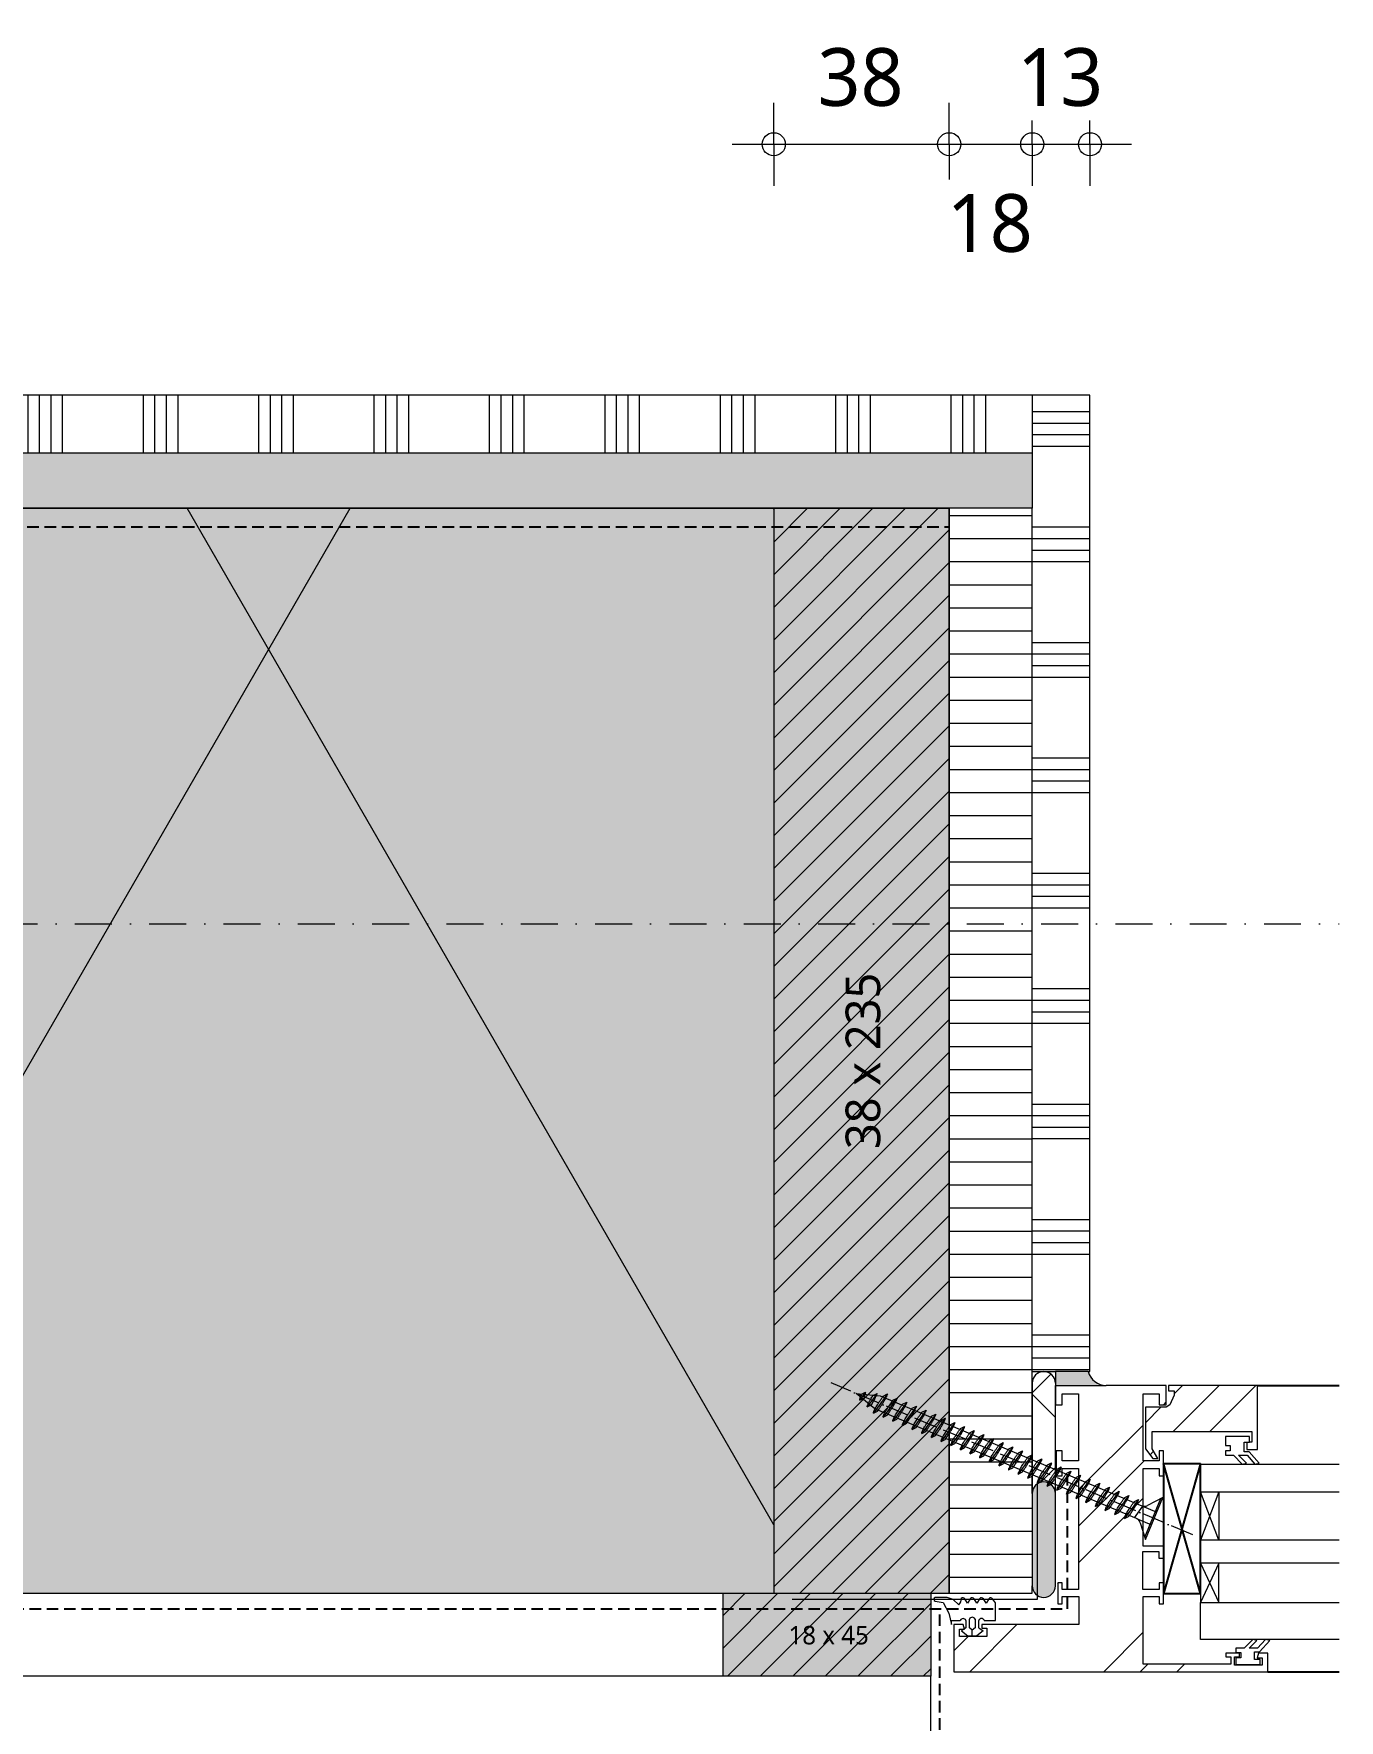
# Model space of a CAD drawing. Header units: millimetres. Extents: x -435 to 27166, y -19117 to 26500.
# Drawn here: x 2711.2 to 2994.1, y 19509 to 19874.4 of the extents above; entities that cross this region are included whole.
import ezdxf

# ---------------------------------------------------------------- set-up
doc = ezdxf.new("R2010")
doc.units = ezdxf.units.MM
for name, pattern in [('MV_hartlijn_staal', [6.6, 5, -0.8, 0, -0.8]), ('MV_hidden', [3.75, 2.5, -1.25]), ('MV_stramien', [16, 8, -4, 0, -4])]:
    doc.linetypes.add(name, pattern=pattern)
for name, color, linetype, lineweight in [('A-ANNO-DIMS', 211, 'Continuous', 13), ('A-ANNO-DIMS-5', 211, 'Continuous', 13), ('A-ANNO-NOTE', 131, 'Continuous', 18), ('A-DETL', 90, 'Continuous', 13), ('A-DETL-GENF', 92, 'Continuous', 18), ('A-DETL-MEDM', 33, 'Continuous', 18), ('A-DETL-THIN', 151, 'Continuous', 18)]:
    doc.layers.add(name, color=color, linetype=linetype, lineweight=lineweight)
doc.styles.add('Segoe UI', font='segoeui.ttf', dxfattribs={"height": 7.5})
doc.styles.add('Segoe UI_1', font='segoeui.ttf', dxfattribs={"height": 4})
doc.styles.add('Segoe UI_3', font='segoeui.ttf', dxfattribs={"height": 12.5})
doc.dimstyles.new('2_5_mm', dxfattribs={"dimscale": 304.8, "dimtxt": 13.092049, "dimasz": 0.016404, "dimexe": 0.029528, "dimexo": 0.0625, "dimgap": 0.014764, "dimtad": 1, "dimdec": 0, "dimzin": 0, "dimdsep": 46, "dimtxsty": 'Segoe UI_3', "dimblk1": 'DOTBLANK', "dimblk2": 'DOTBLANK', "dimsah": 1, "dimcen": 0.09, "dimdle": 0.029528, "dimazin": 0, "dimtfac": 1, "dimtdec": 4, "dimtix": 1, "dimtmove": 0, "dimatfit": 3, "dimfxl": 0.029528, "dimfxlon": 1, "dimtvp": 1, "dimtfill": 1, "dimtolj": 1, "dimtzin": 0, "dimarcsym": 2})
doc.dimstyles.new('2_5_mm_2', dxfattribs={"dimscale": 304.8, "dimtxt": 13.092049, "dimasz": 0.016404, "dimexe": 0.029528, "dimexo": 0.0625, "dimgap": 0.014764, "dimtad": 1, "dimdec": 0, "dimzin": 0, "dimdsep": 46, "dimtxsty": 'Segoe UI_3', "dimblk1": 'DOTBLANK', "dimblk2": 'DOTBLANK', "dimsah": 1, "dimcen": 0.09, "dimdle": 0.029528, "dimazin": 0, "dimtfac": 1, "dimtdec": 4, "dimtix": 1, "dimtmove": 2, "dimatfit": 3, "dimfxl": 0.029528, "dimfxlon": 1, "dimtvp": 1, "dimtfill": 1, "dimtolj": 1, "dimtzin": 0, "dimarcsym": 2})

# ---------------------------------------------------------------- blocks, each defined once
blk = doc.blocks.new('42 isolatie - Type 1-3761856-Details Appartement')
at = {"layer": 'A-DETL-GENF'}
blk.add_hatch(color=256, dxfattribs=at).paths.add_polyline_path([(378.74, 0.8), (558.28, 0.8), (558.28, 235.8), (0.28, 235.8), (0.28, 0.8), (141.54, 0.8)])
at = {"layer": 'A-DETL-GENF', "lineweight": 13}
h = blk.add_hatch(dxfattribs=at)
h.set_pattern_fill('FP_12', color=256, style=0, pattern_type=2)
h.set_pattern_definition([(60, (-1986.72, 235.79), (-203.516, 117.5), []), (120, (-1986.72, 235.79), (-203.516, -117.5), [])])
h.paths.add_polyline_path([(378.74, 0.8), (558.28, 0.8), (558.28, 235.8), (0.28, 235.8), (0.28, 0.8), (141.54, 0.8)])
at = {"layer": 'A-DETL-GENF'}
for p, q in [((558.28, 235.8), (0.28, 235.8)), ((0.28, 235.8), (0.28, 0.8)), ((22.94, 235.8), (0.28, 235.8)), ((558.28, 235.8), (378.74, 235.8)), ((0.28, 0.8), (547.28, 0.8)), ((0.28, 0.8), (547.28, 0.8)), ((547.28, 0.8), (558.28, 0.8)), ((547.28, 0.8), (558.28, 0.8))]:
    blk.add_line(p, q, dxfattribs=at)
blk = doc.blocks.new('00 hout_rechthoekig_sls - SLS 38x235-V2-Details Appartement')
at = {"layer": 'A-DETL-GENF', "lineweight": 13}
blk.add_hatch(color=256, dxfattribs=at).paths.add_polyline_path([(235, 0), (235, 38), (0, 38), (0, 0), (132.53, 0)])
at = {"layer": 'A-DETL-MEDM', "lineweight": 13}
h = blk.add_hatch(dxfattribs=at)
h.set_pattern_fill('FP_24', color=256, style=0, pattern_type=2)
h.set_pattern_definition([(135, (19771.561, -2871.577), (-3.5355339, -3.5355339), [])])
h.paths.add_polyline_path([(235, 0), (235, 38), (0, 38), (0, 0), (132.53, 0)])
at = {"layer": 'A-DETL-MEDM'}
for p, q in [((235, 38), (0, 38)), ((0, 38), (0, 0)), ((235, 38), (0, 38)), ((235, 34), (235, 38)), ((235, 34), (235, 38)), ((235, 34), (235, 38)), ((235, 0), (235, 34)), ((235, 0), (235, 34)), ((235, 0), (235, 34)), ((0, 0), (235, 0))]:
    blk.add_line(p, q, dxfattribs=at)
blk = doc.blocks.new('00 hout_rechthoekig_sls - Vuren 18x45-V8-Details Appartement')
at = {"layer": 'A-DETL-GENF', "lineweight": 13}
blk.add_hatch(color=256, dxfattribs=at).paths.add_polyline_path([(45, -18), (45, 0), (0, 0), (0, -18)])
at = {"layer": 'A-DETL-MEDM', "lineweight": 13}
h = blk.add_hatch(dxfattribs=at)
h.set_pattern_fill('FP_32', color=256, style=0, pattern_type=2)
h.set_pattern_definition([(45, (-2860.577, -19536.561), (-3.5355339, 3.5355339), [])])
h.paths.add_polyline_path([(45, -18), (45, 0), (0, 0), (0, -18)])
at = {"layer": 'A-DETL-MEDM'}
for p, q in [((0, 0), (45, 0)), ((0, -18), (0, 0)), ((45, 0), (45, -18)), ((45, 0), (45, -18)), ((45, 0), (45, -18)), ((45, -18), (0, -18)), ((45, -18), (0, -18))]:
    blk.add_line(p, q, dxfattribs=at)
blk = doc.blocks.new('31 driedubbel_glas - HR___-V13-Details Appartement')
at = {"layer": 'A-DETL-GENF', "lineweight": 13}
for p, q in [((179.94, 38), (210, 38)), ((210, 38), (210, 30)), ((210, 30), (179.94, 30)), ((210, 30), (206, 30)), ((210, 21.5), (206, 30)), ((206, 21.5), (210, 30)), ((206, 30), (206, 21.5)), ((210, 21.5), (210, 30)), ((179.94, 21.5), (210, 21.5)), ((210, 21.5), (210, 0)), ((179.94, 16.5), (210, 16.5)), ((206, 6), (206, 16.5)), ((206, 16.5), (210, 6)), ((206, 6), (210, 16.5)), ((210, 6), (179.94, 6)), ((210, 0), (179.94, 0))]:
    blk.add_line(p, q, dxfattribs=at)
blk = doc.blocks.new('28 schroeven 2D - Verzonken schroef 5_0x70mm-4442500-Details Appartement')
at = {"layer": 'A-DETL-GENF', "linetype": 'MV_hartlijn_staal', "lineweight": 13}
blk.add_line((0, -9.1), (0, 75.9), dxfattribs=at)
at = {"layer": 'A-DETL-GENF', "lineweight": 5}
for p, q in [((-1.5, 65), (0, 70)), ((0, 70), (1.5, 65)), ((-1.76, 66.66), (-1.01, 66.02)), ((1.76, 65.84), (-1.76, 66.66)), ((-1.02, 68.71), (-0.27, 68.07)), ((1.02, 68.23), (-1.02, 68.71)), ((0.27, 68.87), (1.02, 68.23)), ((1.01, 66.48), (1.76, 65.84)), ((-2.5, 64.89), (-1.75, 64.25)), ((2.5, 63.73), (-2.5, 64.89)), ((-2.5, 62.62), (-1.75, 61.98)), ((2.5, 61.46), (-2.5, 62.62)), ((-1.5, 3.55), (-1.5, 65)), ((1.5, 65), (1.5, 3.55)), ((1.75, 64.37), (2.5, 63.73)), ((-2.5, 60.36), (-1.75, 59.72)), ((2.5, 59.19), (-2.5, 60.36)), ((1.75, 62.1), (2.5, 61.46)), ((1.75, 59.83), (2.5, 59.19)), ((-2.5, 58.09), (-1.75, 57.45)), ((2.5, 56.92), (-2.5, 58.09)), ((-2.5, 55.82), (-1.75, 55.18)), ((2.5, 54.65), (-2.5, 55.82)), ((1.75, 57.56), (2.5, 56.92)), ((1.75, 55.29), (2.5, 54.65)), ((-2.5, 53.55), (-1.75, 52.91)), ((2.5, 52.38), (-2.5, 53.55)), ((-2.5, 51.28), (-1.75, 50.64)), ((2.5, 50.12), (-2.5, 51.28)), ((1.75, 53.02), (2.5, 52.38)), ((-2.5, 49.01), (-1.75, 48.37)), ((2.5, 47.85), (-2.5, 49.01)), ((1.75, 50.76), (2.5, 50.12)), ((1.75, 48.49), (2.5, 47.85)), ((-2.5, 46.74), (-1.75, 46.1)), ((2.5, 45.58), (-2.5, 46.74)), ((-2.5, 44.47), (-1.75, 43.83)), ((2.5, 43.31), (-2.5, 44.47)), ((1.75, 46.22), (2.5, 45.58)), ((1.75, 43.95), (2.5, 43.31)), ((-2.5, 42.2), (-1.75, 41.56)), ((2.5, 41.04), (-2.5, 42.2)), ((1.75, 41.68), (2.5, 41.04)), ((-2.5, 39.93), (-1.75, 39.29)), ((2.5, 38.77), (-2.5, 39.93)), ((-2.5, 37.67), (-1.75, 37.03)), ((2.5, 36.5), (-2.5, 37.67)), ((1.75, 39.41), (2.5, 38.77)), ((1.75, 37.14), (2.5, 36.5)), ((-2.5, 35.4), (-1.75, 34.76)), ((2.5, 34.23), (-2.5, 35.4)), ((-2.5, 33.13), (-1.75, 32.49)), ((2.5, 31.96), (-2.5, 33.13)), ((1.75, 34.87), (2.5, 34.23)), ((-2.5, 30.86), (-1.75, 30.22)), ((2.5, 29.69), (-2.5, 30.86)), ((1.75, 32.6), (2.5, 31.96)), ((1.75, 30.33), (2.5, 29.69)), ((-2.5, 28.59), (-1.75, 27.95)), ((2.5, 27.43), (-2.5, 28.59)), ((-2.5, 26.32), (-1.75, 25.68)), ((2.5, 25.16), (-2.5, 26.32)), ((1.75, 28.07), (2.5, 27.43)), ((1.75, 25.8), (2.5, 25.16)), ((-2.5, 24.05), (-1.75, 23.41)), ((2.5, 22.89), (-2.5, 24.05)), ((1.75, 23.53), (2.5, 22.89)), ((-2.5, 21.78), (-1.75, 21.14)), ((2.5, 20.62), (-2.5, 21.78)), ((-2.5, 19.51), (-1.75, 18.87)), ((2.5, 18.35), (-2.5, 19.51)), ((1.75, 21.26), (2.5, 20.62)), ((1.75, 18.99), (2.5, 18.35)), ((-2.5, 17.24), (-1.75, 16.6)), ((2.5, 16.08), (-2.5, 17.24)), ((-2.5, 14.98), (-1.75, 14.34)), ((2.5, 13.81), (-2.5, 14.98)), ((1.75, 16.72), (2.5, 16.08)), ((-2.5, 12.71), (-1.75, 12.07)), ((2.5, 11.54), (-2.5, 12.71)), ((1.75, 14.45), (2.5, 13.81)), ((1.75, 12.18), (2.5, 11.54)), ((-2.5, 10.44), (-1.75, 9.8)), ((2.5, 9.27), (-2.5, 10.44)), ((-2.5, 8.17), (-1.75, 7.53)), ((2.5, 7), (-2.5, 8.17)), ((1.75, 9.91), (2.5, 9.27)), ((1.75, 7.64), (2.5, 7)), ((-2.5, 5.9), (-1.75, 5.26)), ((2.5, 4.74), (-2.5, 5.9)), ((-1.5, 4), (1.53, 3.26)), ((1.75, 5.38), (2.5, 4.74)), ((-2.04, 2.4), (-4.9, 0)), ((-4.9, 0), (4.9, 0)), ((-4.54, 0.3), (4.54, 0.3)), ((4.9, 0), (2.04, 2.4))]:
    blk.add_line(p, q, dxfattribs=at)
at = {"layer": 'A-DETL-GENF'}
for p, q in [((-1.5, 3.55), (-1.5, 0)), ((1.5, 3.55), (1.5, 0))]:
    blk.add_line(p, q, dxfattribs=at)
at = {"layer": 'A-DETL-GENF', "lineweight": 5}
for centre, start, end in [((-3, 3.55), 310, 0), ((3, 3.55), 180, 230)]:
    blk.add_arc(centre, 1.5, start, end, dxfattribs=at)
for points in [[(-1.76, 66.66), (-1.34, 66.87), (1.01, 66.48)], [(-1.02, 68.71), (-0.85, 68.85), (0.27, 68.87)], [(-1.01, 66.02), (1.59, 65.65), (1.76, 65.84)], [(-0.27, 68.07), (0.96, 68.13), (1.02, 68.23)], [(-2.5, 64.89), (-1.83, 65.19), (1.75, 64.37)], [(-2.5, 62.62), (-1.83, 62.92), (1.75, 62.1)], [(-1.75, 64.25), (2.23, 63.45), (2.5, 63.73)], [(-2.5, 60.36), (-1.83, 60.65), (1.75, 59.83)], [(-1.75, 61.98), (2.23, 61.18), (2.5, 61.46)], [(-1.75, 59.72), (2.23, 58.91), (2.5, 59.19)], [(-2.5, 58.09), (-1.83, 58.38), (1.75, 57.56)], [(-2.5, 55.82), (-1.83, 56.11), (1.75, 55.29)], [(-1.75, 57.45), (2.23, 56.65), (2.5, 56.92)], [(-1.75, 55.18), (2.23, 54.38), (2.5, 54.65)], [(-2.5, 53.55), (-1.83, 53.84), (1.75, 53.02)], [(-2.5, 51.28), (-1.83, 51.57), (1.75, 50.76)], [(-1.75, 52.91), (2.23, 52.11), (2.5, 52.38)], [(-2.5, 49.01), (-1.83, 49.3), (1.75, 48.49)], [(-1.75, 50.64), (2.23, 49.84), (2.5, 50.12)], [(-1.75, 48.37), (2.23, 47.57), (2.5, 47.85)], [(-2.5, 46.74), (-1.83, 47.04), (1.75, 46.22)], [(-2.5, 44.47), (-1.83, 44.77), (1.75, 43.95)], [(-1.75, 46.1), (2.23, 45.3), (2.5, 45.58)], [(-2.5, 42.2), (-1.83, 42.5), (1.75, 41.68)], [(-1.75, 43.83), (2.23, 43.03), (2.5, 43.31)], [(-1.75, 41.56), (2.23, 40.76), (2.5, 41.04)], [(-2.5, 39.93), (-1.83, 40.23), (1.75, 39.41)], [(-2.5, 37.67), (-1.83, 37.96), (1.75, 37.14)], [(-1.75, 39.29), (2.23, 38.49), (2.5, 38.77)], [(-1.75, 37.03), (2.23, 36.22), (2.5, 36.5)], [(-2.5, 35.4), (-1.83, 35.69), (1.75, 34.87)], [(-2.5, 33.13), (-1.83, 33.42), (1.75, 32.6)], [(-1.75, 34.76), (2.23, 33.96), (2.5, 34.23)], [(-2.5, 30.86), (-1.83, 31.15), (1.75, 30.33)], [(-1.75, 32.49), (2.23, 31.69), (2.5, 31.96)], [(-1.75, 30.22), (2.23, 29.42), (2.5, 29.69)], [(-2.5, 28.59), (-1.83, 28.88), (1.75, 28.07)], [(-2.5, 26.32), (-1.83, 26.61), (1.75, 25.8)], [(-1.75, 27.95), (2.23, 27.15), (2.5, 27.43)], [(-1.75, 25.68), (2.23, 24.88), (2.5, 25.16)], [(-2.5, 24.05), (-1.83, 24.35), (1.75, 23.53)], [(-1.75, 23.41), (2.23, 22.61), (2.5, 22.89)], [(-2.5, 21.78), (-1.83, 22.08), (1.75, 21.26)], [(-2.5, 19.51), (-1.83, 19.81), (1.75, 18.99)], [(-1.75, 21.14), (2.23, 20.34), (2.5, 20.62)], [(-1.75, 18.87), (2.23, 18.07), (2.5, 18.35)], [(-2.5, 17.24), (-1.83, 17.54), (1.75, 16.72)], [(-2.5, 14.98), (-1.83, 15.27), (1.75, 14.45)], [(-1.75, 16.6), (2.23, 15.8), (2.5, 16.08)], [(-2.5, 12.71), (-1.83, 13), (1.75, 12.18)], [(-1.75, 14.34), (2.23, 13.53), (2.5, 13.81)], [(-1.75, 12.07), (2.23, 11.27), (2.5, 11.54)], [(-2.5, 10.44), (-1.83, 10.73), (1.75, 9.91)], [(-2.5, 8.17), (-1.83, 8.46), (1.75, 7.64)], [(-1.75, 9.8), (2.23, 9), (2.5, 9.27)], [(-1.75, 7.53), (2.23, 6.73), (2.5, 7)], [(-2.5, 5.9), (-1.83, 6.19), (1.75, 5.38)], [(-1.75, 5.26), (2.23, 4.46), (2.5, 4.74)]]:
    blk.add_open_spline(points, degree=2, dxfattribs=at)
blk = doc.blocks.new('DIMBLOCK63-Details Appartement')
at = {"layer": 'A-ANNO-DIMS-5'}
for p, q in [((2871.58, 19850.42), (2871.58, 19859.42)), ((2909.58, 19850.42), (2909.58, 19859.42)), ((2862.58, 19850.42), (2909.58, 19850.42)), ((2871.58, 19850.42), (2871.58, 19841.42)), ((2909.58, 19850.42), (2909.58, 19841.42))]:
    blk.add_line(p, q, dxfattribs=at)
for centre in [(2871.58, 19850.42), (2909.58, 19850.42)]:
    blk.add_circle(centre, 2.5, dxfattribs=at)
at = {"layer": 'A-ANNO-DIMS-5', "color": 0, "insert": (2881.06, 19871.23), "char_height": 12.5, "width": 22.8516, "attachment_point": 1, "line_spacing_factor": 1.142579, "style": 'Segoe UI_3', "bg_fill": 3, "box_fill_scale": 1.25, "bg_fill_color": 9, "bg_fill_true_color": 13158600, "bg_fill_transparency": 0}
blk.add_mtext('38', dxfattribs=at)
blk = doc.blocks.new('_DotBlank')
at = {"color": 0, "linetype": 'ByBlock', "lineweight": -2}
blk.add_line((-0.5, 0), (-1, 0), dxfattribs=at)
blk.add_circle((0, 0), 0.5, dxfattribs=at)
blk = doc.blocks.new('DIMBLOCK64-Details Appartement')
at = {"layer": 'A-ANNO-DIMS-5'}
for p, q in [((2909.58, 19850.42), (2909.58, 19859.42)), ((2927.58, 19850.42), (2927.58, 19859.42)), ((2909.58, 19850.42), (2927.58, 19850.42)), ((2909.58, 19850.42), (2909.58, 19841.42)), ((2927.58, 19850.42), (2927.58, 19841.42))]:
    blk.add_line(p, q, dxfattribs=at)
for centre in [(2909.58, 19850.42), (2927.58, 19850.42)]:
    blk.add_circle(centre, 2.5, dxfattribs=at)
at = {"layer": 'A-ANNO-DIMS-5', "color": 0, "insert": (2909.06, 19839.61), "char_height": 12.5, "width": 22.8516, "attachment_point": 1, "line_spacing_factor": 1.142579, "style": 'Segoe UI_3', "bg_fill": 3, "box_fill_scale": 1.25, "bg_fill_color": 9, "bg_fill_true_color": 13158600, "bg_fill_transparency": 0}
blk.add_mtext('18', dxfattribs=at)
blk = doc.blocks.new('DIMBLOCK65-Details Appartement')
at = {"layer": 'A-ANNO-DIMS-5'}
for p, q in [((2927.58, 19850.42), (2927.58, 19859.42)), ((2940.08, 19850.42), (2940.08, 19859.42)), ((2927.58, 19850.42), (2949.08, 19850.42)), ((2927.58, 19850.42), (2927.58, 19841.42)), ((2940.08, 19850.42), (2940.08, 19841.42))]:
    blk.add_line(p, q, dxfattribs=at)
for centre in [(2927.58, 19850.42), (2940.08, 19850.42)]:
    blk.add_circle(centre, 2.5, dxfattribs=at)
at = {"layer": 'A-ANNO-DIMS-5', "color": 0, "insert": (2924.31, 19871.23), "char_height": 12.5, "width": 22.8516, "attachment_point": 1, "line_spacing_factor": 1.142579, "style": 'Segoe UI_3', "bg_fill": 3, "box_fill_scale": 1.25, "bg_fill_color": 9, "bg_fill_true_color": 13158600, "bg_fill_transparency": 0}
blk.add_mtext('13', dxfattribs=at)

msp = doc.modelspace()

# ---------------------------------------------------------------- hatches: boundary and pattern name
at = {"layer": 'A-DETL-GENF', "lineweight": 13}
h = msp.add_hatch(dxfattribs=at)
h.set_pattern_fill('FP_15', color=254, style=0, pattern_type=2)
h.set_pattern_definition([(90, (10, 0), (-25, 1e-15), []), (90, (12.5, 0), (-25, 1e-15), []), (90, (15, 0), (-25, 1e-15), []), (90, (17.5, 0), (-25, 1e-15), [])])
h.paths.add_polyline_path([(2692.04, 19783.56), (2927.58, 19783.56), (2927.58, 19796.06), (2275.58, 19796.06), (2275.58, 19783.56), (2454.84, 19783.56)])
h = msp.add_hatch(dxfattribs=at)
h.set_pattern_fill('FP_16', color=254, style=0, pattern_type=2)
h.set_pattern_definition([(0, (0, 10), (0, 25), []), (0, (0, 12.5), (0, 25), []), (0, (0, 15), (0, 25), []), (0, (0, 17.5), (0, 25), [])])
h.paths.add_polyline_path([(2940.02, 19584.56), (2940.08, 19584.56), (2940.08, 19796.06), (2927.58, 19796.06), (2927.58, 19584.56), (2939.7, 19584.56)])
h = msp.add_hatch(dxfattribs=at)
h.set_pattern_fill('FP_11', color=254, style=0, pattern_type=2)
h.set_pattern_definition([(0, (0, 0), (0, 5), [50, 0]), (45, (0, 0), (5.00065916, 0), [7.071, -7.071]), (315, (0, 0), (5.00065916, 0), [7.071, -7.071])])
h.paths.add_polyline_path([(2454.84, 19771.56), (2927.58, 19771.56), (2927.58, 19783.56), (2275.58, 19783.56), (2275.58, 19771.56), (2336.24, 19771.56)])
h = msp.add_hatch(dxfattribs=at)
h.set_pattern_fill('FP_36', color=254, style=0, pattern_type=2)
h.set_pattern_definition([(0, (0, 0), (0, 5), [])])
h.paths.add_polyline_path([(2927.58, 19536.56), (2927.58, 19771.56), (2909.58, 19771.56), (2909.58, 19536.56)])
h = msp.add_hatch(dxfattribs=at)
h.set_pattern_fill('FP_30', color=254, style=0, pattern_type=2)
h.set_pattern_definition([(45, (0, 0), (-22.45064, 22.45064), []), (45, (7.937, 0), (0, 44.90128), []), (45, (-7.937, 0), (0, 44.90128), [])])
h.paths.add_polyline_path([(2971.7, 19519.56), (2978.58, 19519.56), (2978.58, 19523.56), (2976.58, 19523.56), (2976.28, 19522.56), (2977.38, 19522.56), (2977.38, 19520.96), (2971.39, 19520.96), (2971.39, 19522.76), (2972.49, 19522.76), (2972.49, 19523.56), (2969.48, 19523.56), (2969.48, 19522.76), (2970.58, 19522.76), (2970.58, 19521.16), (2951.58, 19521.16), (2951.58, 19535.86), (2955.08, 19535.86), (2955.08, 19534.27), (2956.03, 19534.27), (2956.03, 19538.77), (2955.08, 19538.77), (2955.08, 19537.36), (2951.53, 19537.36), (2951.53, 19545.56), (2955.02, 19545.56), (2955.02, 19544.17), (2956.03, 19544.17), (2956.03, 19546.76), (2951.58, 19546.76), (2951.58, 19563.56), (2955.08, 19563.56), (2955.08, 19561.98), (2956.03, 19561.98), (2956.03, 19567.38), (2955.08, 19567.38), (2955.08, 19565.26), (2951.58, 19565.26), (2951.58, 19579.76), (2955.08, 19579.76), (2955.08, 19577.39), (2956.58, 19577.39), (2956.58, 19581.56), (2932.58, 19581.56), (2932.58, 19577.39), (2934.08, 19577.39), (2934.08, 19579.76), (2937.58, 19579.76), (2937.58, 19565.26), (2934.08, 19565.26), (2934.08, 19567.38), (2932.78, 19567.38), (2932.78, 19561.98), (2934.08, 19561.98), (2934.08, 19563.56), (2937.58, 19563.56), (2937.58, 19537.36), (2934.08, 19537.36), (2934.08, 19538.77), (2933.08, 19538.77), (2933.08, 19534.27), (2934.08, 19534.27), (2934.08, 19535.86), (2937.63, 19535.86), (2937.63, 19529.76), (2916.67, 19529.76), (2916.67, 19528.96), (2917.77, 19528.96), (2917.77, 19527.16), (2911.78, 19527.16), (2911.78, 19528.76), (2912.88, 19528.76), (2912.58, 19529.76), (2910.58, 19529.76), (2910.58, 19519.56), (2929.23, 19519.56)])
h.paths.add_polyline_path([(2953.71, 19565.76), (2954.8, 19565.76), (2953.55, 19567.86), (2953.55, 19571.61), (2975.17, 19571.61), (2975.17, 19569.26), (2974.08, 19569.26), (2974.08, 19567.69), (2976.37, 19567.69), (2976.37, 19581.56), (2957.07, 19581.56), (2957.07, 19580.36), (2958.31, 19580.36), (2958.31, 19579.47), (2957.36, 19577.36), (2956.57, 19576.86), (2952.08, 19576.86), (2952.08, 19567.84)])
h = msp.add_hatch(dxfattribs=at)
h.set_pattern_fill('FP_21', color=251, style=0, pattern_type=2)
h.set_pattern_definition([(45, (0, 0), (-10.606602, 10.606602), []), (135, (0, 0), (-10.606602, -10.606602), [])])
h.paths.add_polyline_path([(2932.58, 19558.16), (2932.53, 19582.4), (2932.49, 19582.71), (2932.24, 19583.31), (2931.84, 19583.83), (2931.33, 19584.23), (2930.72, 19584.48), (2930.08, 19584.56), (2929.23, 19584.39), (2928.83, 19584.23), (2928.31, 19583.83), (2927.91, 19583.31), (2927.66, 19582.71), (2927.58, 19582.06), (2927.58, 19558.16), (2927.66, 19558.81), (2927.91, 19559.41), (2928.31, 19559.93), (2928.83, 19560.33), (2929.43, 19560.58), (2930.08, 19560.66), (2930.72, 19560.58), (2931.33, 19560.33), (2931.84, 19559.93), (2932.24, 19559.41), (2932.49, 19558.81)])
at = {"layer": 'A-DETL-GENF'}
for color, points in [(1, [(2932.58, 19581.56), (2943.58, 19581.56), (2942.71, 19581.66), (2941.88, 19581.94), (2941.13, 19582.4), (2940.5, 19583.01), (2940.02, 19583.74), (2939.7, 19584.56), (2932.58, 19584.56)]), (7, [(2930.08, 19535.66), (2930.72, 19535.75), (2931.33, 19536), (2931.84, 19536.39), (2932.24, 19536.91), (2932.49, 19537.51), (2932.58, 19538.16), (2932.58, 19558.16), (2932.49, 19558.81), (2932.24, 19559.41), (2931.84, 19559.93), (2931.33, 19560.33), (2930.72, 19560.58), (2930.08, 19560.66), (2929.23, 19560.49), (2928.83, 19560.33), (2928.31, 19559.93), (2927.91, 19559.41), (2927.66, 19558.81), (2927.58, 19558.16), (2927.58, 19538.16), (2927.66, 19537.51), (2927.91, 19536.91), (2928.31, 19536.39), (2928.83, 19536), (2929.43, 19535.75)])]:
    msp.add_hatch(color=color, dxfattribs=at).paths.add_polyline_path(points)

# ---------------------------------------------------------------- linework, layer by layer
at = {"layer": 'A-DETL', "lineweight": 18}
for p, q in [((2927.58, 19796.06), (2280.58, 19796.06)), ((2940.08, 19796.06), (2927.58, 19796.06)), ((2927.58, 19796.06), (2927.58, 19771.56)), ((2940.08, 19584.56), (2940.08, 19796.06)), ((2275.58, 19783.56), (2927.58, 19783.56)), ((2275.58, 19771.56), (2909.58, 19771.56)), ((2927.58, 19771.56), (2909.58, 19771.56)), ((2909.58, 19771.56), (2909.58, 19536.56)), ((2927.58, 19558.16), (2927.58, 19771.56)), ((2927.58, 19584.56), (2932.58, 19584.56)), ((2927.58, 19582.06), (2927.58, 19558.16)), ((2932.58, 19584.56), (2932.58, 19581.56)), ((2939.7, 19584.56), (2932.58, 19584.56)), ((2932.58, 19558.16), (2932.58, 19581.56)), ((2932.58, 19581.56), (2943.58, 19581.56)), ((2939.7, 19584.56), (2940.08, 19584.56)), ((2953.55, 19571.61), (2975.17, 19571.61)), ((2974.66, 19570.48), (2969.43, 19570.48)), ((2969.43, 19570.48), (2969.43, 19568.53)), ((2974.66, 19569.26), (2974.66, 19570.48)), ((2969.43, 19568.53), (2970.48, 19568.53)), ((2970.48, 19567.38), (2969.43, 19567.38)), ((2969.43, 19567.38), (2969.43, 19566.43)), ((2970.48, 19568.53), (2970.48, 19567.38)), ((2973.49, 19567.18), (2973.49, 19569.26)), ((2973.49, 19569.26), (2974.66, 19569.26)), ((2974.54, 19567.18), (2973.49, 19567.18)), ((2976.74, 19564.73), (2974.54, 19567.18)), ((2969.43, 19566.43), (2971.18, 19566.43)), ((2971.18, 19566.43), (2973.08, 19564.53)), ((2973.98, 19564.73), (2972.28, 19566.43)), ((2972.28, 19566.43), (2974.1, 19566.43)), ((2973.08, 19564.53), (2973.98, 19564.73)), ((2974.1, 19566.43), (2975.81, 19564.53)), ((2975.81, 19564.53), (2976.74, 19564.73)), ((2927.58, 19558.16), (2927.58, 19538.16)), ((2932.58, 19538.16), (2932.58, 19558.16)), ((2927.58, 19536.56), (2927.58, 19538.16)), ((2909.58, 19536.56), (2927.58, 19536.56)), ((2975.34, 19526.53), (2973.45, 19524.64)), ((2974.55, 19524.64), (2976.25, 19526.34)), ((2976.25, 19526.34), (2975.34, 19526.53)), ((2978.07, 19526.53), (2976.37, 19524.64)), ((2979.01, 19526.34), (2978.07, 19526.53)), ((2973.45, 19524.64), (2971.7, 19524.64)), ((2971.7, 19524.64), (2971.7, 19523.69)), ((2971.7, 19523.69), (2972.74, 19523.69)), ((2972.74, 19523.69), (2972.74, 19522.54)), ((2976.37, 19524.64), (2974.55, 19524.64)), ((2975.75, 19522.22), (2975.75, 19523.89)), ((2975.75, 19523.89), (2976.8, 19523.89)), ((2976.8, 19523.89), (2979.01, 19526.34)), ((2972.74, 19522.54), (2971.7, 19522.54)), ((2971.7, 19522.54), (2971.7, 19521.08)), ((2971.7, 19521.08), (2976.92, 19521.08)), ((2976.92, 19522.22), (2975.75, 19522.22)), ((2976.92, 19521.08), (2976.92, 19522.22)), ((2905.58, 19518.56), (2279.08, 19518.56)), ((2905.58, 19496.56), (2905.58, 19518.56))]:
    msp.add_line(p, q, dxfattribs=at)
at = {"layer": 'A-DETL', "linetype": 'MV_hidden', "lineweight": 25}
for p, q in [((2278.58, 19767.52), (2909.58, 19767.52)), ((2935.19, 19537.36), (2935.19, 19562.91)), ((2935.19, 19533.15), (2935.19, 19535.86)), ((2279.08, 19533.15), (2935.19, 19533.15)), ((2907.49, 19531.96), (2907.49, 19498.18))]:
    msp.add_line(p, q, dxfattribs=at)
at = {"layer": 'A-DETL', "linetype": 'MV_stramien', "lineweight": 18}
msp.add_line((1126.29, 19681.56), (2994.09, 19681.56), dxfattribs=at)
at = {"layer": 'A-DETL', "lineweight": 25}
for p, q in [((2976.37, 19581.56), (2994.09, 19581.56)), ((2956.03, 19564.68), (2964.03, 19564.68)), ((2956.03, 19564.68), (2956.03, 19536.52)), ((2964.03, 19564.68), (2956.03, 19536.52)), ((2964.03, 19536.52), (2956.03, 19564.68)), ((2964.03, 19536.52), (2964.03, 19564.68)), ((2956.03, 19536.52), (2964.03, 19536.52)), ((2978.58, 19519.56), (2994.09, 19519.56))]:
    msp.add_line(p, q, dxfattribs=at)
at = {"layer": 'A-DETL'}
for p, q in [((2928.61, 19560.51), (2928.61, 19535.22)), ((2928.61, 19535.22), (2875.58, 19535.22)), ((2909.17, 19535.66), (2906.55, 19535.66)), ((2906.55, 19534.81), (2908.26, 19534.58)), ((2908.26, 19534.58), (2909.48, 19532.21)), ((2910.42, 19535.18), (2909.17, 19535.66)), ((2911.68, 19534.06), (2910.42, 19535.18)), ((2913.56, 19534.38), (2912.98, 19535.35)), ((2914.2, 19535.41), (2913.56, 19534.38)), ((2915.56, 19534.38), (2914.98, 19535.35)), ((2916.21, 19535.41), (2915.56, 19534.38)), ((2917.57, 19534.38), (2916.99, 19535.35)), ((2918.22, 19535.41), (2917.57, 19534.38)), ((2919.58, 19534.46), (2918.99, 19535.35)), ((2919.58, 19530.66), (2919.58, 19534.46)), ((2909.48, 19532.21), (2910.08, 19529.76)), ((2910.08, 19530.66), (2911.98, 19530.66)), ((2910.08, 19529.76), (2910.08, 19530.66)), ((2913.18, 19530.66), (2913.18, 19529.06)), ((2913.96, 19529.06), (2913.96, 19530.96)), ((2915.19, 19530.96), (2915.19, 19529.06)), ((2915.97, 19529.06), (2915.97, 19530.66)), ((2917.17, 19530.66), (2919.58, 19530.66)), ((2912.77, 19528.76), (2912.25, 19528.38)), ((2912.25, 19528.38), (2913.6, 19527.36)), ((2913.18, 19529.06), (2912.86, 19528.82)), ((2913.6, 19527.36), (2914.58, 19527.36)), ((2914.58, 19528.57), (2913.96, 19529.06)), ((2915.19, 19529.06), (2914.58, 19528.57)), ((2914.58, 19527.36), (2914.58, 19528.57)), ((2914.58, 19527.36), (2915.56, 19527.36)), ((2916.91, 19528.38), (2915.56, 19527.36)), ((2915.97, 19529.06), (2916.91, 19528.38))]:
    msp.add_line(p, q, dxfattribs=at)
at = {"layer": 'A-DETL', "lineweight": 18}
for centre, radius, start, end in [((2930.08, 19582.06), 2.5, 0, 180), ((2943.58, 19585.56), 4, 194.4775, 270), ((2930.08, 19558.16), 2.5, 0, 180), ((2930.08, 19558.16), 2.5, 0, 180), ((2930.08, 19538.16), 2.5, 180, 0)]:
    msp.add_arc(centre, radius, start, end, dxfattribs=at)
at = {"layer": 'A-DETL'}
for centre, radius, start, end in [((2906.75, 19535.24), 0.471, 115.6267, 244.3733), ((2910.52, 19535.28), 1.68, 313.4172, 4.5708), ((2912.56, 19535.08), 0.497, 33.2749, 137.1375), ((2914.57, 19535.08), 0.497, 33.2749, 137.1375), ((2916.57, 19535.08), 0.497, 33.2749, 137.1375), ((2918.58, 19535.08), 0.497, 33.2749, 137.1375), ((2912.58, 19530.41), 0.652, 22.9586, 157.0414), ((2914.58, 19530.67), 0.677, 25.1778, 154.8222), ((2916.57, 19530.44), 0.641, 20.6419, 159.3581)]:
    msp.add_arc(centre, radius, start, end, dxfattribs=at)
at = {"layer": 'A-DETL-THIN'}
for p, q in [((2932.58, 19581.56), (2932.58, 19577.39)), ((2956.58, 19581.56), (2943.58, 19581.56)), ((2956.58, 19577.39), (2956.58, 19581.56)), ((2976.37, 19581.56), (2957.07, 19581.56)), ((2957.07, 19581.56), (2957.07, 19580.36)), ((2976.37, 19567.69), (2976.37, 19581.56)), ((2934.08, 19577.39), (2934.08, 19579.76)), ((2934.08, 19579.76), (2937.58, 19579.76)), ((2937.58, 19579.76), (2937.58, 19565.26)), ((2951.58, 19565.26), (2951.58, 19579.76)), ((2951.58, 19579.76), (2955.08, 19579.76)), ((2955.08, 19579.76), (2955.08, 19577.39)), ((2957.07, 19580.36), (2958.31, 19580.36)), ((2958.31, 19579.47), (2957.36, 19577.36)), ((2958.31, 19580.36), (2958.31, 19579.47)), ((2932.58, 19577.39), (2934.08, 19577.39)), ((2956.57, 19576.86), (2952.08, 19576.86)), ((2952.08, 19576.86), (2952.08, 19567.84)), ((2955.08, 19577.39), (2956.58, 19577.39)), ((2957.36, 19577.36), (2956.57, 19576.86)), ((2953.55, 19567.86), (2953.55, 19571.61)), ((2975.17, 19571.61), (2975.17, 19569.26)), ((2934.08, 19567.38), (2932.78, 19567.38)), ((2932.78, 19567.38), (2932.78, 19561.98)), ((2934.08, 19565.26), (2934.08, 19567.38)), ((2952.08, 19567.84), (2953.71, 19565.76)), ((2954.8, 19565.76), (2953.55, 19567.86)), ((2956.03, 19567.38), (2955.08, 19567.38)), ((2955.08, 19567.38), (2955.08, 19565.26)), ((2956.03, 19561.98), (2956.03, 19567.38)), ((2974.08, 19569.26), (2974.08, 19567.69)), ((2974.08, 19567.69), (2976.37, 19567.69)), ((2975.17, 19569.26), (2974.66, 19569.26)), ((2937.58, 19565.26), (2934.08, 19565.26)), ((2934.08, 19561.98), (2934.08, 19563.56)), ((2934.08, 19563.56), (2937.58, 19563.56)), ((2937.58, 19563.56), (2937.58, 19537.36)), ((2955.08, 19565.26), (2951.58, 19565.26)), ((2951.58, 19546.76), (2951.58, 19563.56)), ((2951.58, 19563.56), (2955.08, 19563.56)), ((2953.71, 19565.76), (2954.8, 19565.76)), ((2955.08, 19563.56), (2955.08, 19561.98)), ((2932.78, 19561.98), (2934.08, 19561.98)), ((2955.08, 19561.98), (2956.03, 19561.98)), ((2951.53, 19537.36), (2951.53, 19545.56)), ((2951.53, 19545.56), (2955.02, 19545.56)), ((2956.03, 19546.76), (2951.58, 19546.76)), ((2955.02, 19545.56), (2955.02, 19544.17)), ((2956.03, 19544.17), (2956.03, 19546.76)), ((2955.02, 19544.17), (2956.03, 19544.17)), ((2934.08, 19538.77), (2933.08, 19538.77)), ((2933.08, 19538.77), (2933.08, 19534.27)), ((2934.08, 19537.36), (2934.08, 19538.77)), ((2937.58, 19537.36), (2934.08, 19537.36)), ((2955.08, 19537.36), (2951.53, 19537.36)), ((2956.03, 19538.77), (2955.08, 19538.77)), ((2955.08, 19538.77), (2955.08, 19537.36)), ((2956.03, 19534.27), (2956.03, 19538.77)), ((2933.08, 19534.27), (2934.08, 19534.27)), ((2934.08, 19534.27), (2934.08, 19535.86)), ((2934.08, 19535.86), (2937.63, 19535.86)), ((2937.63, 19535.86), (2937.63, 19529.76)), ((2951.58, 19521.16), (2951.58, 19535.86)), ((2951.58, 19535.86), (2955.08, 19535.86)), ((2955.08, 19535.86), (2955.08, 19534.27)), ((2955.08, 19534.27), (2956.03, 19534.27)), ((2912.58, 19529.76), (2910.58, 19529.76)), ((2910.58, 19529.76), (2910.58, 19519.56)), ((2911.78, 19527.16), (2911.78, 19528.76)), ((2911.78, 19528.76), (2912.88, 19528.76)), ((2917.77, 19527.16), (2911.78, 19527.16)), ((2912.88, 19528.76), (2912.58, 19529.76)), ((2937.63, 19529.76), (2916.67, 19529.76)), ((2916.67, 19529.76), (2916.67, 19528.96)), ((2916.67, 19528.96), (2917.77, 19528.96)), ((2917.77, 19528.96), (2917.77, 19527.16)), ((2972.49, 19523.56), (2969.48, 19523.56)), ((2969.48, 19523.56), (2969.48, 19522.76)), ((2969.48, 19522.76), (2970.58, 19522.76)), ((2970.58, 19522.76), (2970.58, 19521.16)), ((2971.39, 19520.96), (2971.39, 19522.76)), ((2971.39, 19522.76), (2972.49, 19522.76)), ((2972.49, 19522.76), (2972.49, 19523.56)), ((2976.58, 19523.56), (2976.28, 19522.56)), ((2978.58, 19523.56), (2976.58, 19523.56)), ((2978.58, 19519.56), (2978.58, 19523.56)), ((2910.58, 19519.56), (2978.58, 19519.56)), ((2970.58, 19521.16), (2951.58, 19521.16)), ((2977.38, 19520.96), (2971.39, 19520.96)), ((2976.28, 19522.56), (2977.38, 19522.56)), ((2977.38, 19522.56), (2977.38, 19520.96))]:
    msp.add_line(p, q, dxfattribs=at)

# ---------------------------------------------------------------- block references
at = {"layer": 'A-DETL-GENF'}
msp.add_blockref('42 isolatie - Type 1-3761856-Details Appartement', (2313.3, 19535.76), dxfattribs=at)
at = {"layer": 'A-DETL-GENF', "rotation": 67.23153843823943}
msp.add_blockref('28 schroeven 2D - Verzonken schroef 5_0x70mm-4442500-Details Appartement', (2953.98, 19552.74), dxfattribs=at)
at = {"layer": 'A-DETL-GENF', "lineweight": 13, "rotation": 180}
msp.add_blockref('31 driedubbel_glas - HR___-V13-Details Appartement', (3174.03, 19564.53), dxfattribs=at)
at = {"layer": 'A-DETL-MEDM', "lineweight": 13, "rotation": 270.0000000000063}
msp.add_blockref('00 hout_rechthoekig_sls - SLS 38x235-V2-Details Appartement', (2871.58, 19771.56), dxfattribs=at)
at = {"layer": 'A-DETL-MEDM', "lineweight": 13}
msp.add_blockref('00 hout_rechthoekig_sls - Vuren 18x45-V8-Details Appartement', (2860.58, 19536.56), dxfattribs=at)

# ---------------------------------------------------------------- texts
at = {"layer": 'A-ANNO-NOTE', "lineweight": 13, "insert": (2887.13, 19632.77), "char_height": 7.5, "width": 47.2996, "attachment_point": 1, "rotation": 90, "style": 'Segoe UI'}
msp.add_mtext('38 x 235', dxfattribs=at)
at = {"layer": 'A-ANNO-NOTE', "lineweight": 13, "insert": (2874.77, 19529.47), "char_height": 4, "width": 23.6498, "attachment_point": 1, "style": 'Segoe UI_1'}
msp.add_mtext('18 x 45', dxfattribs=at)

# ---------------------------------------------------------------- dimensions: what is measured, and where the dimension line sits
at = {"layer": 'A-ANNO-DIMS'}
dim = msp.add_linear_dim(base=(2909.58, 19850.42), p1=(2871.58, 19841.42), p2=(2909.58, 19841.42), dimstyle='2_5_mm', override={"dimpost": '<>', "dimfxl": 38}, dxfattribs=at)
dim.commit()
dim.dimension.update_dxf_attribs({"geometry": 'DIMBLOCK63-Details Appartement', "text_midpoint": (2890.58, 19861.39)})

# ---------------------------------------------------------------- next in the draw order: dimensions: what is measured, and where the dimension line sits
dim = msp.add_linear_dim(base=(2927.58, 19850.42), p1=(2909.58, 19841.42), p2=(2927.58, 19841.42), dimstyle='2_5_mm_2', override={"dimpost": '<>', "dimfxl": 18}, dxfattribs=at)
dim.commit()
dim.dimension.update_dxf_attribs({"geometry": 'DIMBLOCK64-Details Appartement', "text_midpoint": (2920.48, 19831.28), "dimtype": 160})

# ---------------------------------------------------------------- next in the draw order: dimensions: what is measured, and where the dimension line sits
dim = msp.add_linear_dim(base=(2940.07708328, 19850.42180553), p1=(2927.57708328, 19841.42180553), p2=(2940.07708328, 19841.42180553), dimstyle='2_5_mm', override={"dimpost": '<>', "dimfxl": 12.5}, dxfattribs=at)
dim.commit()
dim.dimension.update_dxf_attribs({"geometry": 'DIMBLOCK65-Details Appartement', "text_midpoint": (2933.82708328, 19861.4202365)})

doc.saveas('drawing.dxf')
